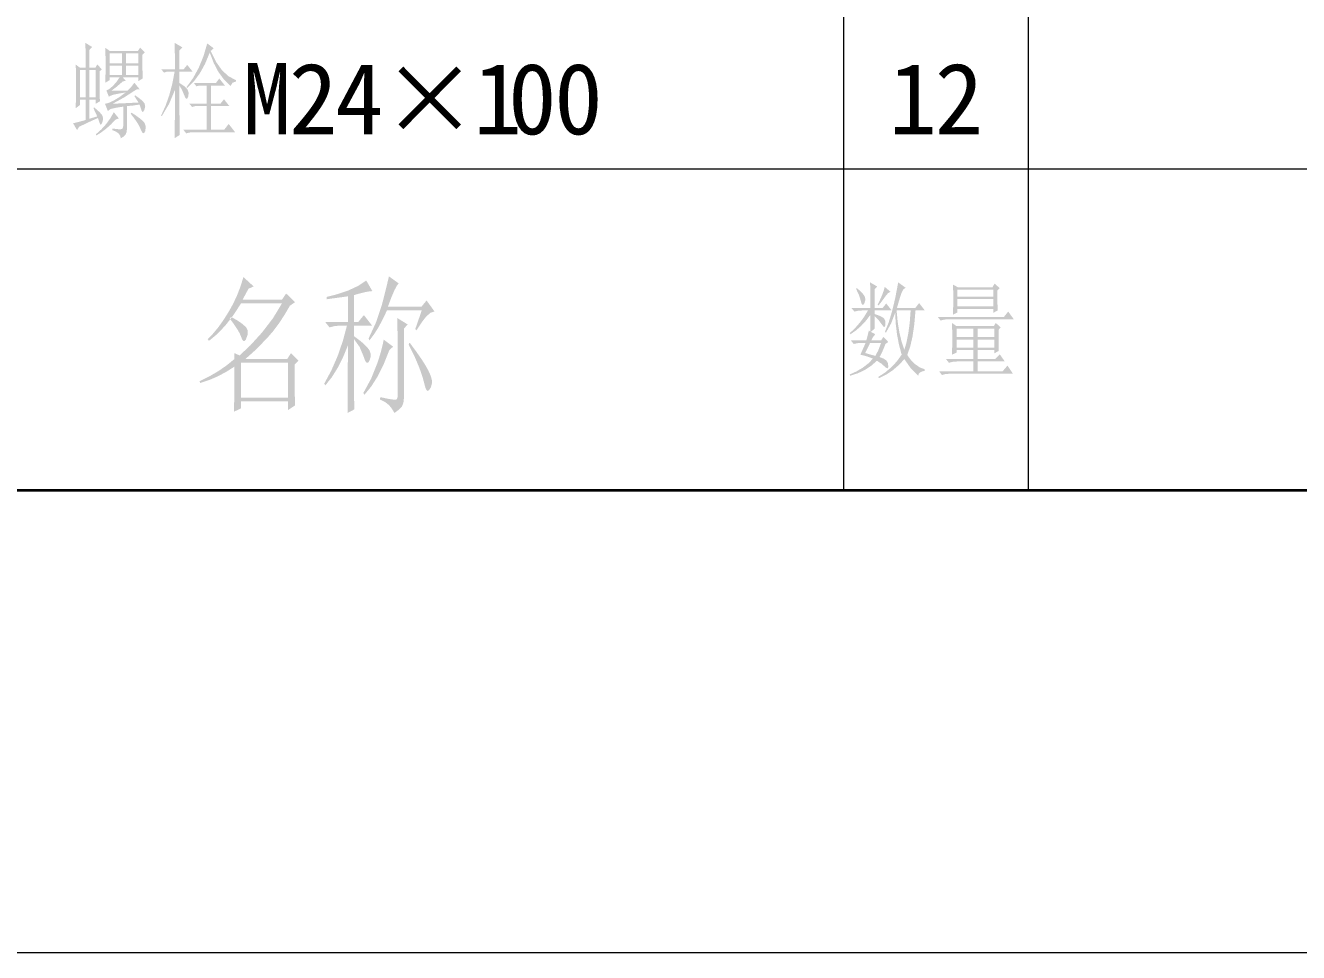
# Model space of a CAD drawing. Header units: millimetres. Extents: x -594 to 6367, y -2099 to 456.
# Drawn here: x 271.1 to 326.2, y -420.5 to -380.4 of the extents above; entities that cross this region are included whole.
import ezdxf

# ---------------------------------------------------------------- set-up
doc = ezdxf.new("R2010")
doc.units = ezdxf.units.MM
doc.layers.get('0').update_dxf_attribs({"lineweight": 35})
doc.layers.add('粗实线层', color=7, linetype='Continuous', lineweight=35)
doc.layers.add('细实线层', color=7, linetype='Continuous', lineweight=18)
doc.styles.get("Standard").update_dxf_attribs({"font": 'txt.shx'})

# ---------------------------------------------------------------- blocks, each defined once
blk = doc.blocks.new('$CAXA_FRAME_13B17AC1$')
at = {"layer": '粗实线层'}
blk.add_line((-574.5, -400.5), (574.5, -400.5), dxfattribs=at)
at = {"layer": '细实线层'}
blk.add_line((-594.5, -420.5), (594.5, -420.5), dxfattribs=at)

msp = doc.modelspace()

# ---------------------------------------------------------------- hatches: boundary and pattern name
h = msp.add_hatch(color=0)
h.paths.add_polyline_path([(276.029, -383.82), (275.776, -383.861), (275.483, -383.89), (275.483, -384.857), (275.471, -385.002), (275.424, -385.12), (275.339, -385.212), (275.218, -385.278), (275.186, -385.164), (275.113, -385.067), (274.999, -384.988), (274.844, -384.927), (274.844, -384.857), (275.062, -384.885), (275.21, -384.896), (275.291, -384.863), (275.319, -384.771), (275.319, -383.913), (275.041, -383.955), (274.774, -384.015), (274.657, -384.101), (274.532, -383.789), (274.685, -383.754), (274.914, -383.648), (275.171, -383.49), (275.429, -383.298), (275.12, -383.349), (274.896, -383.398), (274.757, -383.446), (274.703, -383.492), (274.594, -383.212), (274.718, -383.148), (274.859, -383.032), (275.011, -382.868), (275.163, -382.65), (274.735, -382.65), (274.735, -382.767), (274.547, -382.876), (274.563, -382.128), (274.547, -381.364), (274.735, -381.504), (275.959, -381.504), (276.052, -381.364), (276.255, -381.559), (276.154, -381.668), (276.154, -382.009), (276.155, -382.294), (276.157, -382.523), (276.161, -382.697), (275.982, -382.806), (275.982, -382.65), (275.304, -382.65), (275.436, -382.791), (275.304, -382.822), (275.037, -383.051), (274.805, -383.227), (274.914, -383.227), (275.067, -383.227), (275.262, -383.227), (275.499, -383.227), (275.68, -383.046), (275.803, -382.876), (276.029, -383.157), (275.889, -383.173), (275.362, -383.513), (274.859, -383.789), (275.017, -383.781), (275.257, -383.77), (275.579, -383.755), (275.982, -383.734), (275.803, -383.453), (275.834, -383.422), (275.991, -383.532), (276.111, -383.628), (276.196, -383.711), (276.247, -383.781), (276.272, -383.921), (276.232, -384.062), (276.194, -384.12), (276.161, -384.142), (276.135, -384.128), (276.115, -384.077)])
h.paths.add_polyline_path([(274.735, -381.613), (274.735, -382.034), (275.273, -382.034), (275.273, -381.613)])
h.paths.add_polyline_path([(275.436, -381.613), (275.436, -382.034), (275.982, -382.034), (275.982, -381.613)])
h.paths.add_polyline_path([(274.735, -382.136), (274.735, -382.541), (275.273, -382.541), (275.273, -382.136)])
h.paths.add_polyline_path([(275.436, -382.136), (275.436, -382.541), (275.982, -382.541), (275.982, -382.136)])
h.paths.add_polyline_path([(274.992, -384.475), (274.783, -384.688), (274.575, -384.873), (274.367, -385.031), (274.158, -385.161), (274.142, -385.106), (274.374, -384.897), (274.581, -384.669), (274.76, -384.421), (274.914, -384.155), (275.132, -384.42)])
h.paths.add_polyline_path([(275.678, -384.171), (275.88, -384.304), (276.041, -384.421), (276.16, -384.523), (276.239, -384.607), (276.299, -384.776), (276.271, -384.974), (276.228, -385.048), (276.183, -385.062), (276.135, -385.013), (276.083, -384.904), (276.016, -384.756), (275.921, -384.594), (275.797, -384.417), (275.647, -384.225)])
h.paths.add_polyline_path([(273.861, -384.436), (274.197, -384.334), (274.033, -383.984), (274.064, -383.945), (274.192, -384.054), (274.296, -384.15), (274.373, -384.233), (274.423, -384.303), (274.454, -384.446), (274.415, -384.6), (274.381, -384.663), (274.352, -384.688), (274.326, -384.677), (274.306, -384.631), (274.228, -384.405), (273.801, -384.596), (273.409, -384.787), (273.323, -384.927), (273.152, -384.631), (273.248, -384.609), (273.372, -384.578), (273.522, -384.539), (273.698, -384.49), (273.698, -383.609), (273.448, -383.609), (273.448, -383.843), (273.261, -383.984), (273.279, -383.533), (273.284, -382.978), (273.283, -382.694), (273.279, -382.452), (273.271, -382.25), (273.261, -382.089), (273.448, -382.229), (273.698, -382.229), (273.696, -381.881), (273.693, -381.586), (273.688, -381.343), (273.682, -381.153), (273.978, -381.333), (273.861, -381.457), (273.861, -382.229), (274.119, -382.229), (274.197, -382.089), (274.399, -382.299), (274.298, -382.385), (274.298, -382.843), (274.3, -383.211), (274.305, -383.489), (274.314, -383.68), (274.134, -383.789), (274.134, -383.609), (273.861, -383.609)])
h.paths.add_polyline_path([(273.448, -382.331), (273.448, -383.508), (273.698, -383.508), (273.698, -382.331)])
h.paths.add_polyline_path([(273.861, -382.331), (273.861, -383.508), (274.134, -383.508), (274.134, -382.331)])
h = msp.add_hatch(color=0)
h.paths.add_polyline_path([(278.957, -381.177), (279.237, -381.387), (279.105, -381.504), (279.336, -381.973), (279.596, -382.34), (279.886, -382.605), (280.204, -382.767), (280.204, -382.822), (280.051, -382.881), (279.963, -383.017), (279.683, -382.743), (279.441, -382.413), (279.236, -382.023), (279.066, -381.574), (278.864, -382.06), (278.634, -382.476), (278.376, -382.823), (278.091, -383.103), (278.06, -383.071), (278.345, -382.677), (278.59, -382.229), (278.795, -381.729)])
h.paths.add_polyline_path([(278.38, -382.892), (279.331, -382.892), (279.479, -382.697), (279.721, -383.001), (279.121, -383.001), (279.121, -383.789), (279.526, -383.789), (279.682, -383.594), (279.916, -383.89), (279.121, -383.89), (279.121, -384.911), (279.69, -384.911), (279.885, -384.662), (280.165, -385.021), (278.38, -385.021), (278.203, -385.032), (278.045, -385.067), (277.92, -384.911), (278.926, -384.911), (278.926, -383.89), (278.427, -383.89), (278.302, -383.929), (278.185, -383.789), (278.926, -383.789), (278.926, -383.001), (278.622, -383.001), (278.489, -383.032)])
h.paths.add_polyline_path([(277.756, -383.001), (277.756, -383.423), (277.756, -383.8), (277.756, -384.132), (277.757, -384.42), (277.758, -384.664), (277.759, -384.865), (277.761, -385.023), (277.764, -385.138), (277.546, -385.278), (277.551, -384.848), (277.556, -384.356), (277.56, -383.802), (277.561, -383.188), (277.302, -383.802), (276.984, -384.334), (276.961, -384.296), (277.151, -383.879), (277.312, -383.424), (277.443, -382.932), (277.546, -382.401), (277.21, -382.401), (277.086, -382.44), (276.969, -382.299), (277.561, -382.299), (277.556, -381.674), (277.546, -381.153), (277.881, -381.348), (277.756, -381.473), (277.756, -382.299), (277.935, -382.299), (278.091, -382.105), (278.325, -382.401), (277.756, -382.401), (277.756, -382.892), (277.966, -383.031), (278.099, -383.165), (278.156, -383.317), (278.13, -383.492), (278.094, -383.559), (278.054, -383.572), (278.012, -383.53), (277.967, -383.43), (277.867, -383.195)])
h = msp.add_hatch(color=0)
h.paths.add_polyline_path([(282.533, -392.524), (282.298, -392.926), (282.058, -393.29), (281.815, -393.616), (281.566, -393.904), (281.075, -394.411), (280.607, -394.831), (282.416, -394.831), (282.58, -394.574), (282.907, -394.902), (282.744, -395.058), (282.744, -396.017), (282.746, -396.414), (282.759, -396.835), (282.455, -397.038), (282.455, -396.656), (280.42, -396.656), (280.42, -396.96), (280.116, -397.108), (280.122, -396.703), (280.127, -396.375), (280.13, -396.124), (280.132, -395.946), (280.132, -395.159), (279.772, -395.387), (279.406, -395.581), (279.032, -395.741), (278.65, -395.868), (278.627, -395.79), (279.046, -395.581), (279.438, -395.352), (279.8, -395.102), (280.132, -394.831), (280.132, -394.574), (280.358, -394.675), (280.833, -394.226), (281.332, -393.677), (281.802, -393.064), (282.19, -392.422), (280.42, -392.422), (280.087, -392.935), (279.744, -393.376), (279.392, -393.746), (279.032, -394.044), (278.978, -393.966), (279.204, -393.735), (279.429, -393.464), (279.652, -393.153), (279.874, -392.804), (280.081, -392.433), (280.256, -392.056), (280.403, -391.673), (280.522, -391.284), (280.966, -391.689), (280.74, -391.791), (280.594, -392.063), (280.483, -392.266), (282.19, -392.266), (282.369, -391.993), (282.759, -392.368)])
h.paths.add_polyline_path([(279.991, -393.007), (280.285, -393.175), (280.501, -393.327), (280.639, -393.461), (280.701, -393.576), (280.701, -393.785), (280.631, -393.982), (280.575, -394.046), (280.523, -394.051), (280.475, -393.996), (280.428, -393.88), (280.361, -393.721), (280.254, -393.534), (280.11, -393.32), (279.929, -393.077)])
h.paths.add_polyline_path([(280.42, -394.98), (280.42, -396.5), (282.455, -396.5), (282.455, -394.98)])
h = msp.add_hatch(color=0)
h.paths.add_polyline_path([(287.958, -393.537), (288.239, -392.726), (286.734, -392.726), (286.546, -393.123), (286.358, -393.47), (286.169, -393.769), (285.977, -394.021), (285.938, -393.943), (286.261, -393.243), (286.508, -392.508), (286.601, -392.15), (286.684, -391.822), (286.756, -391.523), (286.819, -391.253), (287.24, -391.557), (287.159, -391.659), (287.053, -391.862), (286.925, -392.165), (286.773, -392.57), (288.223, -392.57), (288.449, -392.297), (288.792, -392.773), (288.624, -392.824), (288.457, -392.968), (288.363, -393.077), (288.258, -393.217), (288.141, -393.387), (288.012, -393.584)])
h.paths.add_polyline_path([(287.202, -396.399), (287.201, -395.743), (287.2, -395.154), (287.198, -394.634), (287.196, -394.182), (287.192, -393.798), (287.188, -393.482), (287.184, -393.234), (287.178, -393.054), (287.63, -393.334), (287.467, -393.514), (287.467, -396.523), (287.444, -396.729), (287.381, -396.882), (287.259, -397.011), (287.061, -397.163), (286.944, -396.975), (286.827, -396.827), (286.669, -396.7), (286.43, -396.578), (286.445, -396.477), (286.735, -396.54), (286.948, -396.577), (287.086, -396.59), (287.147, -396.578), (287.186, -396.509)])
h.paths.add_polyline_path([(286.593, -393.989), (286.999, -394.293), (286.835, -394.449), (286.592, -395.056), (286.332, -395.579), (286.054, -396.018), (285.759, -396.375), (285.712, -396.297), (286.047, -395.681), (286.305, -395.042), (286.406, -394.735), (286.487, -394.457), (286.549, -394.209)])
h.paths.add_polyline_path([(287.716, -394.122), (287.998, -394.503), (288.226, -394.829), (288.399, -395.1), (288.519, -395.315), (288.6, -395.49), (288.654, -395.641), (288.681, -395.768), (288.683, -395.868), (288.641, -396.038), (288.558, -396.172), (288.503, -396.208), (288.453, -396.185), (288.409, -396.106), (288.371, -395.97), (288.277, -395.618), (288.137, -395.213), (287.938, -394.741), (287.669, -394.192)])
h.paths.add_polyline_path([(285.307, -393.966), (285.307, -394.52), (285.307, -395.024), (285.308, -395.479), (285.309, -395.884), (285.311, -396.239), (285.313, -396.545), (285.317, -396.801), (285.322, -397.007), (285.026, -397.163), (285.029, -396.948), (285.032, -396.692), (285.035, -396.392), (285.037, -396.05), (285.039, -395.664), (285.04, -395.235), (285.041, -394.763), (285.042, -394.247), (284.832, -394.754), (284.601, -395.211), (284.347, -395.616), (284.067, -395.97), (284.02, -395.892), (284.318, -395.343), (284.597, -394.707), (284.829, -394.035), (285.003, -393.381), (284.738, -393.381), (284.48, -393.403), (284.246, -393.459), (284.067, -393.233), (285.042, -393.233), (285.042, -392.118), (284.13, -392.243), (284.13, -392.141), (284.587, -392.025), (285.05, -391.869), (285.478, -391.671), (285.837, -391.432), (286.102, -391.892), (285.965, -391.903), (285.786, -391.937), (285.567, -391.991), (285.307, -392.063), (285.307, -393.233), (285.486, -393.233), (285.736, -392.929), (286.087, -393.381), (285.307, -393.381), (285.307, -393.841), (285.622, -394.077), (285.884, -394.325), (285.978, -394.455), (286.025, -394.59), (286.027, -394.73), (285.985, -394.878), (285.921, -394.983), (285.857, -394.994), (285.792, -394.91), (285.728, -394.73), (285.552, -394.31)])
h = msp.add_hatch(color=0)
h.paths.add_polyline_path([(307.64, -394.132), (307.43, -394.569), (307.627, -394.629), (307.866, -394.694), (307.988, -394.466), (308.116, -394.132)])
h.paths.add_polyline_path([(307.071, -391.762), (307.285, -391.955), (307.406, -392.113), (307.439, -392.263), (307.391, -392.425), (307.346, -392.481), (307.305, -392.483), (307.27, -392.434), (307.243, -392.331), (307.161, -392.068), (307.032, -391.793)])
h.paths.add_polyline_path([(308.272, -391.708), (308.521, -391.918), (308.414, -391.984), (308.318, -392.097), (308.191, -392.273), (307.999, -392.519), (307.968, -392.48), (308.083, -392.238), (308.172, -392.029), (308.235, -391.852)])
h.paths.add_polyline_path([(307.64, -391.513), (307.944, -391.692), (307.835, -391.817), (307.835, -392.62), (308.186, -392.62), (308.334, -392.425), (308.576, -392.729), (307.835, -392.729), (307.835, -392.885), (307.978, -392.932), (308.093, -392.979), (308.18, -393.025), (308.241, -393.072), (308.301, -393.189), (308.303, -393.353), (308.281, -393.422), (308.249, -393.442), (308.208, -393.416), (308.155, -393.345), (308.018, -393.158), (307.835, -392.971), (307.835, -393.517), (307.671, -393.657), (307.866, -393.758), (307.785, -393.847), (307.687, -394.023), (308.116, -394.023), (308.217, -393.867), (308.428, -394.094), (308.303, -394.179), (308.23, -394.368), (308.163, -394.524), (308.101, -394.649), (308.046, -394.741), (308.233, -394.816), (308.35, -394.897), (308.406, -395.001), (308.428, -395.146), (308.418, -395.208), (308.389, -395.23), (308.342, -395.214), (308.28, -395.162), (308.117, -395.021), (307.936, -394.904), (307.679, -395.128), (307.399, -395.31), (307.098, -395.45), (306.775, -395.552), (306.759, -395.497), (307.063, -395.358), (307.332, -395.198), (307.566, -395.016), (307.765, -394.811), (307.486, -394.71), (307.219, -394.639), (307.251, -394.568), (307.3, -394.459), (307.365, -394.314), (307.445, -394.132), (307.266, -394.132), (307.09, -394.144), (306.931, -394.179), (306.806, -394.023), (307.476, -394.023), (307.528, -393.836), (307.586, -393.602), (307.656, -393.641), (307.656, -392.916), (307.457, -393.175), (307.246, -393.402), (307.024, -393.596), (306.79, -393.758), (306.759, -393.711), (307.001, -393.479), (307.211, -393.238), (307.393, -392.988), (307.547, -392.729), (307.297, -392.729), (307.118, -392.741), (306.962, -392.776), (306.829, -392.62), (307.656, -392.62), (307.651, -392.028)])
h.paths.add_polyline_path([(308.786, -392.729), (308.833, -393.217), (308.904, -393.664), (309, -394.068), (309.122, -394.429), (309.218, -394.099), (309.296, -393.705), (309.355, -393.248), (309.394, -392.729)])
h.paths.add_polyline_path([(308.856, -391.513), (309.176, -391.747), (309.073, -391.823), (309.005, -391.957), (308.97, -392.06), (308.924, -392.204), (308.868, -392.39), (308.802, -392.62), (309.597, -392.62), (309.761, -392.409), (310.01, -392.729), (309.605, -392.729), (309.552, -393.336), (309.475, -393.859), (309.374, -394.298), (309.246, -394.655), (309.412, -394.878), (309.591, -395.056), (309.786, -395.188), (309.995, -395.271), (309.995, -395.341), (309.877, -395.372), (309.791, -395.417), (309.739, -395.477), (309.722, -395.552), (309.39, -395.216), (309.122, -394.834), (308.877, -395.096), (308.613, -395.321), (308.328, -395.509), (308.022, -395.661), (307.991, -395.606), (308.295, -395.407), (308.565, -395.181), (308.801, -394.926), (309.005, -394.639), (308.891, -394.219), (308.806, -393.776), (308.75, -393.313), (308.724, -392.83), (308.554, -393.277), (308.326, -393.688), (308.28, -393.657), (308.439, -393.26), (308.588, -392.772), (308.728, -392.19)])
h = msp.add_hatch(color=0)
h.paths.add_polyline_path([(311.379, -393.517), (311.379, -393.883), (312.112, -393.883), (312.112, -393.517)])
h.paths.add_polyline_path([(312.299, -393.517), (312.299, -393.883), (313.009, -393.883), (313.009, -393.517)])
h.paths.add_polyline_path([(311.379, -393.992), (311.379, -394.343), (312.112, -394.343), (312.112, -393.992)])
h.paths.add_polyline_path([(312.299, -393.992), (312.299, -394.343), (313.009, -394.343), (313.009, -393.992)])
h.paths.add_polyline_path([(313.196, -393.571), (313.196, -393.883), (313.197, -394.138), (313.199, -394.339), (313.203, -394.483), (313.009, -394.585), (313.009, -394.444), (312.299, -394.444), (312.299, -394.834), (313.047, -394.834), (313.25, -394.624), (313.469, -394.936), (312.299, -394.936), (312.299, -395.357), (313.375, -395.357), (313.585, -395.115), (313.819, -395.466), (311.083, -395.466), (310.906, -395.478), (310.747, -395.52), (310.623, -395.357), (312.112, -395.357), (312.112, -394.936), (311.387, -394.936), (311.21, -394.951), (311.051, -394.99), (310.927, -394.834), (312.112, -394.834), (312.112, -394.444), (311.379, -394.444), (311.379, -394.554), (311.184, -394.639), (311.2, -393.945), (311.184, -393.267), (311.379, -393.407), (312.993, -393.407), (313.079, -393.267), (313.289, -393.462)])
h.paths.add_polyline_path([(311.418, -391.832), (311.418, -392.129), (312.97, -392.129), (312.97, -391.832)])
h.paths.add_polyline_path([(311.418, -392.238), (311.418, -392.55), (312.97, -392.55), (312.97, -392.238)])
h.paths.add_polyline_path([(313.149, -391.864), (313.149, -392.163), (313.151, -392.407), (313.155, -392.596), (313.164, -392.729), (312.97, -392.83), (312.97, -392.659), (311.418, -392.659), (311.418, -392.815), (311.223, -392.916), (311.234, -392.599), (311.239, -392.207), (311.237, -392.011), (311.234, -391.845), (311.229, -391.71), (311.223, -391.606), (311.434, -391.723), (312.938, -391.723), (313.024, -391.567), (313.25, -391.762)])
h.paths.add_polyline_path([(310.568, -393.01), (313.43, -393.01), (313.617, -392.776), (313.858, -393.111), (310.958, -393.111), (310.834, -393.127), (310.693, -393.166)])

# ---------------------------------------------------------------- linework, layer by layer
at = {"color": 0, "lineweight": 0}
for points in [[(306.506, -400.5), (306.506, -274.601)], [(314.5, -400.5), (314.5, -274.601)], [(214.499, -386.608), (394.5, -386.608)]]:
    msp.add_lwpolyline(points, dxfattribs=at)

# ---------------------------------------------------------------- block references
at = {"layer": '粗实线层'}
msp.add_blockref('$CAXA_FRAME_13B17AC1$', (0, 0), dxfattribs=at)

# ---------------------------------------------------------------- texts
at = {"color": 0, "char_height": 3.08601, "attachment_point": 1}
for s, insert in [('{\\fSimSun|b0|i0|c0;M}', (280.498, -382.025)), ('{\\fSimSun|b0|i0|c0;2}', (282.494, -382.025)), ('{\\fSimSun|b0|i0|c0;4}', (284.49, -382.025)), ('{\\fSimSun|b0|i0|c0;×}', (286.486, -382.025)), ('{\\fSimSun|b0|i0|c0;1}', (290.478, -382.025)), ('{\\fSimSun|b0|i0|c0;0}', (291.975, -382.025)), ('{\\fSimSun|b0|i0|c0;0}', (293.971, -382.025)), ('{\\fSimSun|b0|i0|c0;1}', (308.442, -382.025)), ('{\\fSimSun|b0|i0|c0;2}', (310.438, -382.025))]:
    msp.add_mtext(s, dxfattribs=dict(at, insert=insert))

doc.saveas('drawing.dxf')
